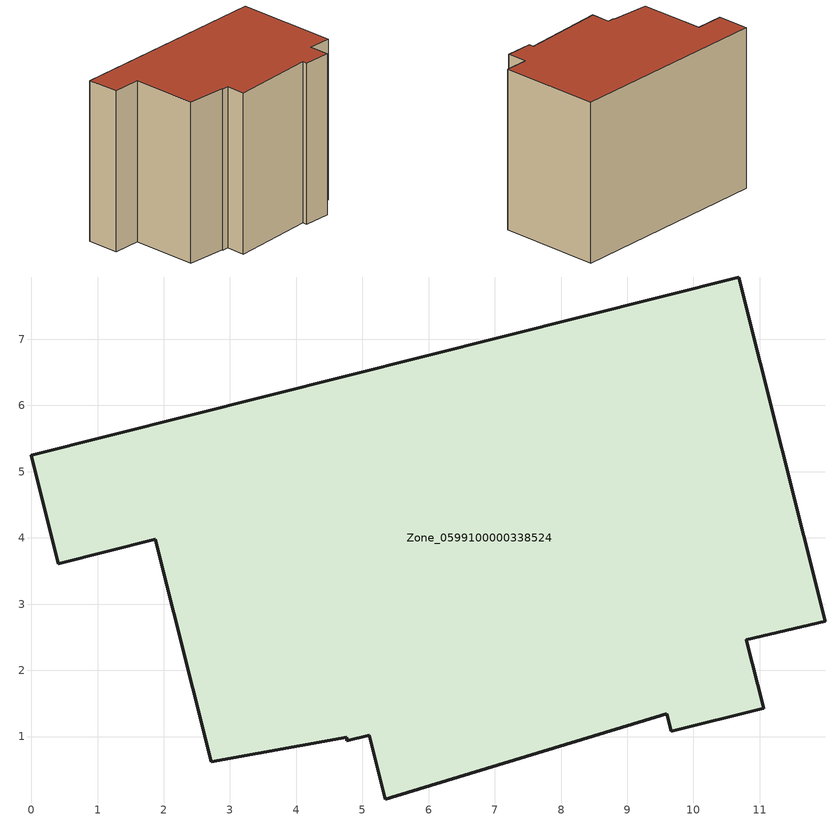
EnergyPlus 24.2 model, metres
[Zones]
Zone_0599100000338524
 floor ground (C_G): 9.6,1.34 5.34,0.06 5.1,1.02 4.76,0.94 4.76,0.99 2.71,0.62 1.87,3.98 0.41,3.61 0,5.25 10.68,7.94 11.99,2.74 10.8,2.46 11.06,1.43 9.66,1.08 z0
 wall outside (C_F): 10.68,7.94 0,5.25 0.41,3.61 1.87,3.98 2.71,0.62 4.76,0.99 4.76,0.94 5.1,1.02 5.34,0.06 9.6,1.34 9.66,1.08 11.06,1.43 10.8,2.46 11.99,2.74 10.68,7.94 z0:8.54
 roof outside (C_R): 4.76,0.94 5.1,1.02 5.34,0.06 9.6,1.34 9.66,1.08 11.06,1.43 10.8,2.46 11.99,2.74 10.68,7.94 0,5.25 0.41,3.61 1.87,3.98 2.71,0.62 4.76,0.99 z8.54
[BUILDING]
Pand.0599100000338524: North Axis=0; Terrain=City; Loads Convergence Tolerance Value=0.04; Temperature Convergence Tolerance Value=0.4; Solar Distribution=FullExterior; Maximum Number of Warmup Days=25; Minimum Number of Warmup Days=1
[Site:Location]
Rotterdam.The.Hague.AP_ZH_NLD Design_Conditions: Latitude=51.96; Longitude=4.45; Time Zone=1; Elevation=-4.5
[SITE:GROUNDTEMPERATURE:BUILDINGSURFACE]
18, 18, 18, 18, 18, 18, 18, 18, 18, 18, 18, 18
[MATERIAL] Thermal Absorptance=0.9; Solar Absorptance=0.7; Visible Absorptance=0.7
Name | Roughness | Thickness | Conductivity | Density | Specific Heat
G.TC.1992-2005 | MediumSmooth | 0.15 | 0.06 | 540 | 1210
F.TC.1992-2005 | Rough | 0.3 | 0.12 | 1920 | 840
R.TC.1992-2005 | MediumRough | 0.2 | 0.08 | 1500 | 1000
[CONSTRUCTION]
C_G: G.TC.1992-2005
C_F: F.TC.1992-2005
C_R: R.TC.1992-2005
[ZONE]
Zone_0599100000338524: Type=1; Multiplier=1; Ceiling Height=Autocalculate; Volume=Autocalculate; Floor Area=autocalculate; Part of Total Floor Area=Yes
[ZONEINFILTRATION:DESIGNFLOWRATE]
Infil_Zone_0599100000338524: Zone or ZoneList or Space or SpaceList=Zone_0599100000338524; Schedule=AlwaysOn; Design Flow Rate Calculation Method=Flow/Area; Flow Rate per Floor Area=0.0015; Constant Term Coefficient=1; Temperature Term Coefficient=0; Velocity Term Coefficient=0; Velocity Squared Term Coefficient=0
[HVACTEMPLATE:ZONE:IDEALLOADSAIRSYSTEM]
Zone_0599100000338524: Maximum Heating Supply Air Temperature=50; Minimum Cooling Supply Air Temperature=13; Maximum Heating Supply Air Humidity Ratio=0.0156; Minimum Cooling Supply Air Humidity Ratio=0.0077; Heating Limit=NoLimit; Cooling Limit=NoLimit; Dehumidification Control Type=ConstantSensibleHeatRatio; Cooling Sensible Heat Ratio=0.7; Dehumidification Setpoint=60; Humidification Control Type=None; Humidification Setpoint=30; Outdoor Air Method=None; Outdoor Air Flow Rate per Person=0.00944; Outdoor Air Flow Rate per Zone Floor Area=0; Outdoor Air Flow Rate per Zone=0; Demand Controlled Ventilation Type=None; Outdoor Air Economizer Type=NoEconomizer; Heat Recovery Type=None; Sensible Heat Recovery Effectiveness=0.7; Latent Heat Recovery Effectiveness=0.65
[ZONECONTROL:THERMOSTAT]
ThermostatControl_Zone_0599100000338524: Zone or ZoneList=Zone_0599100000338524; Control Type Schedule=DualSetpointControlType; Control 1=Thermostat_Zone_0599100000338524; Temperature Difference Between Cutout And Setpoint=0
[THERMOSTATSETPOINT:DUALSETPOINT]
Thermostat_Zone_0599100000338524: Heating Setpoint Temperature Schedule=HeatingSetpoint_Zone_0599100000338524; Cooling Setpoint Temperature Schedule=CoolingSetpoint_Zone_0599100000338524
[SCHEDULE:COMPACT]
HeatingSetpoint_Zone_0599100000338524: Through: 12/31, For: AllDays, Until: 24:00, 21
CoolingSetpoint_Zone_0599100000338524: Through: 12/31, For: AllDays, Until: 24:00, 24
DualSetpointControlType: Through: 12/31, For: AllDays, Until: 24:00, 4
AlwaysOn: Through: 12/31, For: AllDays, Until: 24:00, 1
